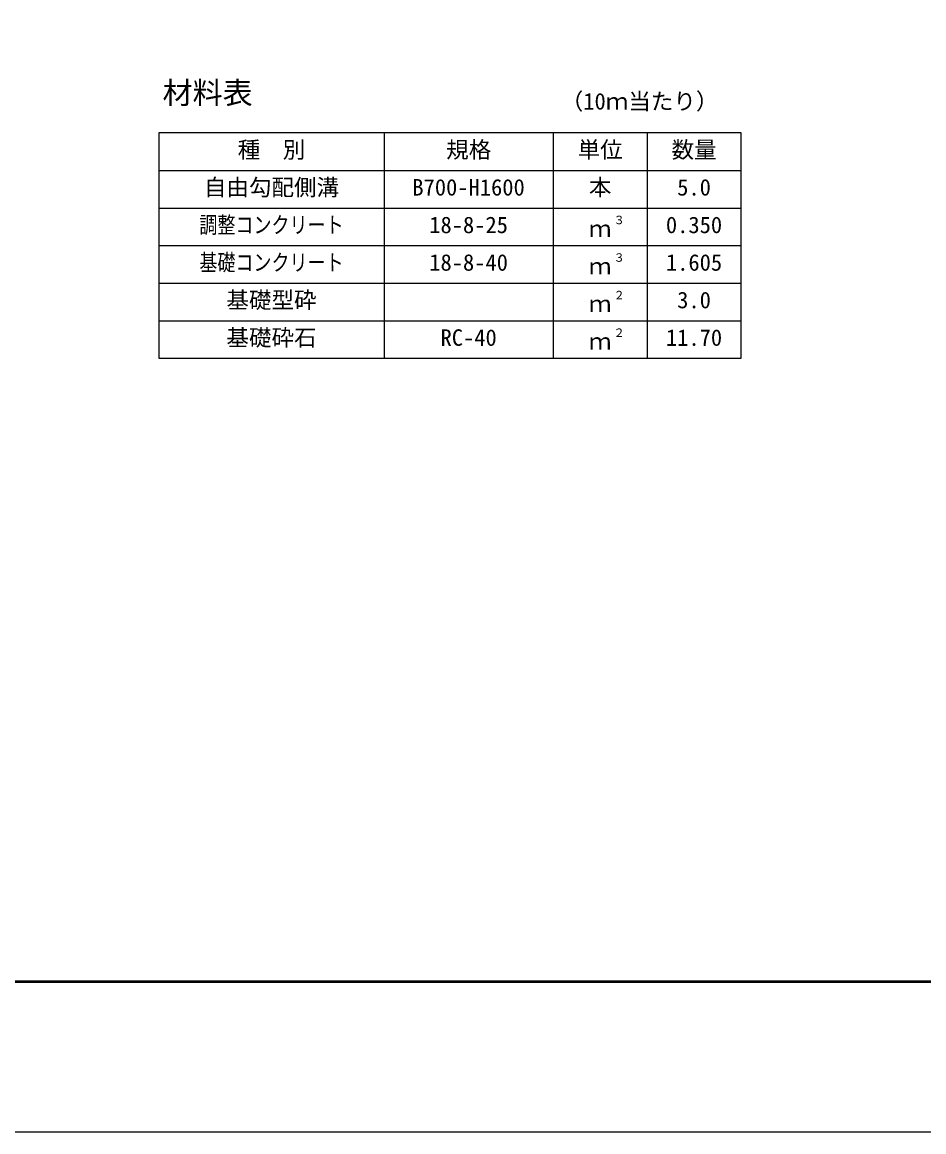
# Model space of a CAD drawing. Units: millimetres, scale not verified. Extents: x -16800 to 16800, y -5940 to 5940.
# Drawn here: x 10861 to 13262, y -5940 to -2986 of the extents above; entities that cross this region are included whole.
import ezdxf
from ezdxf.enums import TextEntityAlignment as Align

# ---------------------------------------------------------------- set-up
doc = ezdxf.new("R2010")
doc.units = ezdxf.units.MM
doc.header["$LTSCALE"] = 20
for name, color, linetype, lineweight in [('0-1_Defpoints', 5, 'Continuous', 25), ('0-3_HYO', 3, 'Continuous', 25), ('0-4_HYO2', 4, 'Continuous', 25), ('0-6_TXT', 7, 'Continuous', 25), ('0-7_WAKU', 3, 'Continuous', 25)]:
    doc.layers.add(name, color=color, linetype=linetype, lineweight=lineweight)
doc.styles.add('ＭＳ ゴシック', font='')
doc.styles.get('ＭＳ ゴシック').set_extended_font_data('MS Gothic')

msp = doc.modelspace()

# ---------------------------------------------------------------- linework, layer by layer
at = {"layer": '0-1_Defpoints'}
msp.add_lwpolyline([(0, -5940), (16800, -5940), (16800, 5940), (0, 5940)], close=True, dxfattribs=at)
at = {"layer": '0-3_HYO'}
for p, q in [((11825, -3281.13), (11825, -3881.13)), ((12275, -3281.13), (12275, -3881.13)), ((12525, -3281.13), (12525, -3881.13)), ((11225, -3381.13), (12775, -3381.13))]:
    msp.add_line(p, q, dxfattribs=at)
msp.add_lwpolyline([(11225, -3881.13), (12775, -3881.13), (12775, -3281.13), (11225, -3281.13)], close=True, dxfattribs=at)
at = {"layer": '0-4_HYO2'}
for p, q in [((11225, -3481.13), (12775, -3481.13)), ((11225, -3581.13), (12775, -3581.13)), ((11225, -3681.13), (12775, -3681.13)), ((11225, -3781.13), (12775, -3781.13))]:
    msp.add_line(p, q, dxfattribs=at)
at = {"layer": '0-7_WAKU', "lineweight": 50}
msp.add_lwpolyline([(400, -5540), (16400, -5540), (16400, 5540), (400, 5540)], close=True, dxfattribs=at)

# ---------------------------------------------------------------- texts
at = {"layer": '0-6_TXT', "style": 'ＭＳ ゴシック'}
for s, height, p in [('材料表', 58.65, (11235, -3221.12)), ('（10ｍ当たり）', 43.99, (12295, -3232.13)), ('種\u3000別', 43.99, (11435, -3361.13)), ('規格', 43.99, (11990, -3361.13)), ('単位', 43.99, (12340, -3361.13)), ('数量', 43.99, (12590, -3361.13)), ('自由勾配側溝', 43.99, (11345, -3461.13)), ('B700-H1600', 43.99, (11900, -3461.13)), ('本', 43.99, (12370, -3461.13)), ('5.0', 43.99, (12605, -3461.13)), ('18-8-25', 43.99, (11945, -3561.13)), ('３', 21.99, (12435.54, -3530.76)), ('0.350', 43.99, (12575, -3561.13)), ('ｍ', 43.99, (12370, -3571.13)), ('３', 21.99, (12435.54, -3630.76)), ('18-8-40', 43.99, (11945, -3661.13)), ('ｍ', 43.99, (12370, -3671.13)), ('1.605', 43.99, (12575, -3661.13)), ('基礎型砕', 43.99, (11405, -3761.13)), ('２', 21.99, (12435.54, -3730.76)), ('3.0', 43.99, (12605, -3761.13)), ('ｍ', 43.99, (12370, -3771.13)), ('基礎砕石', 43.99, (11405, -3861.13)), ('RC-40', 43.99, (11975, -3861.13)), ('２', 21.99, (12435.54, -3830.76)), ('11.70', 43.99, (12575, -3861.13)), ('ｍ', 43.99, (12370, -3871.13))]:
    msp.add_text(s, height=height, dxfattribs=at).set_placement(p, align=Align.BOTTOM_LEFT)
at = {"layer": '0-6_TXT', "style": 'ＭＳ ゴシック', "width": 0.8}
for s, p in [('調整コンクリート', (11333, -3561.13)), ('基礎コンクリート', (11333, -3661.13))]:
    msp.add_text(s, height=43.99, dxfattribs=at).set_placement(p, align=Align.BOTTOM_LEFT)

doc.saveas('drawing.dxf')
